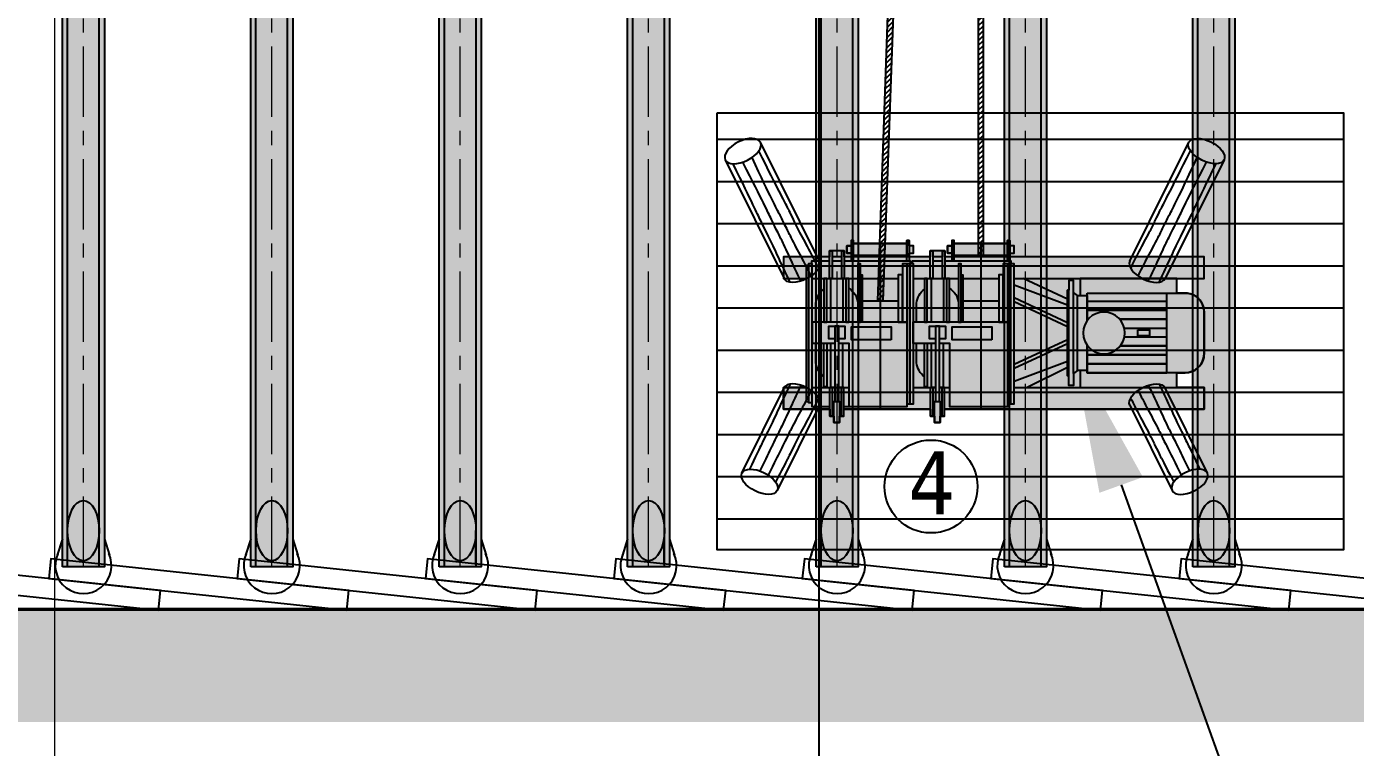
# Model space of a CAD drawing. Header units: inches. Extents: x 523 to 1492, y 69 to 539.
# Drawn here: x 600.4 to 609.86, y 257.3 to 262.43 of the extents above; entities that cross this region are included whole.
import ezdxf
from ezdxf import colors
from ezdxf.entities.mleader import LeaderData, LeaderLine
from ezdxf.math import Vec2, Vec3

# ---------------------------------------------------------------- set-up
doc = ezdxf.new("R2010")
doc.units = ezdxf.units.IN
doc.header["$MEASUREMENT"] = 0
doc.linetypes.add('CENTERX2', pattern=[4, 2.5, -0.5, 0.5, -0.5])
doc.styles.get("Standard").update_dxf_attribs({"font": 'arial.ttf'})
doc.styles.add('стиль', font='tahoma.ttf')
doc.dimstyles.new('ISO-25', dxfattribs={"dimtxt": 2.5, "dimasz": 2.5, "dimexe": 1.25, "dimexo": 0, "dimtad": 1, "dimdec": 0, "dimtxsty": 'Standard', "dimcen": 2.5, "dimadec": 0, "dimazin": 0, "dimtfac": 1, "dimtdec": 0, "dimtmove": 0, "dimatfit": 3, "dimfxl": 0, "dimarcsym": 0})
pattern_1 = [(45, (592.924987, 255.923917), (-0.0176776695, 0.0176776695), [])]

# ---------------------------------------------------------------- blocks, each defined once
blk = doc.blocks.new('Рама 3.3м')
blk.add_hatch(color=7).paths.add_polyline_path([(-1622.029, -523.338), (-1622.029, -490.338), (-1620.534, -490.338), (-1620.534, -523.338)])
at = {"color": 252}
for p, q in [((-1621.845, -523.338), (-1621.845, -490.338)), ((-1620.72, -523.338), (-1620.72, -490.338))]:
    blk.add_line(p, q, dxfattribs=at)
at = {"color": 7, "linetype": 'CENTERX2', "lineweight": 0}
blk.add_line((-1621.281, -523.338), (-1621.281, -490.338), dxfattribs=at)
at = {"color": 22}
for p, q in [((-1622.029, -491.333), (-1622.216, -490.744)), ((-1620.534, -491.316), (-1620.356, -490.75)), ((-1621.846, -523.224), (-1621.843, -522.055)), ((-1620.724, -523.224), (-1620.721, -522.055)), ((-1622.029, -522.343), (-1622.216, -522.932)), ((-1620.534, -522.36), (-1620.356, -522.927))]:
    blk.add_line(p, q, dxfattribs=at)
at = {"color": 252}
blk.add_lwpolyline([(-1622.029, -523.338), (-1622.029, -490.338), (-1620.534, -490.338), (-1620.534, -523.338)], close=True, dxfattribs=at)
at = {"color": 22}
for centre, start, end in [((-1621.285, -490.379), 334.6001, 204.624), ((-1621.285, -523.297), 155.376, 25.3999)]:
    blk.add_arc(centre, 1, start, end, dxfattribs=at)
at = {"color": 22, "extrusion": (0, 0, -1)}
blk.add_ellipse((-1621.282, -491.622), major_axis=(0, 1.073), ratio=0.522788, dxfattribs=at)
at = {"color": 22}
blk.add_ellipse((-1621.282, -522.055), major_axis=(0, -1.073), ratio=0.522788, dxfattribs=at)
blk = doc.blocks.new('*D228')
at = {"color": 0, "linetype": 'ByBlock', "lineweight": -2}
for p, q in [((596.0397, 265.4867), (596.0397, 253.9169)), ((606.0397, 265.4867), (606.0397, 253.9169)), ((597.5397, 255.1669), (604.5397, 255.1669))]:
    blk.add_line(p, q, dxfattribs=at)
at = {"color": 0, "linetype": 'ByBlock'}
for points in [[(597.5397, 255.4169), (597.5397, 254.9169), (596.0397, 255.1669)], [(604.5397, 255.4169), (604.5397, 254.9169), (606.0397, 255.1669)]]:
    blk.add_solid(points, dxfattribs=at)
at = {"layer": 'Defpoints', "color": 0, "linetype": 'ByBlock'}
for p in [(596.0397, 265.4867), (606.0397, 265.4867), (606.0397, 255.1669)]:
    blk.add_point(p, dxfattribs=at)
at = {"color": 0, "linetype": 'ByBlock', "lineweight": 15, "insert": (601.0397, 256.2482), "char_height": 1.3, "attachment_point": 5}
blk.add_mtext('4,0-6,0', dxfattribs=at)
blk = doc.blocks.new('10ЛС -1')
blk.add_hatch(color=253).paths.add_polyline_path([(516.4, 1622.5), (681.4, 1622.5), (681.4, 1647.8), (696.1, 1647.8), (696.1, 1670.1), (716.3, 1670.1), (716.3, 1647.8), (730.9, 1647.8), (730.9, 1622.5), (1039.4, 1622.5), (1039.4, 1647.8), (1054.1, 1647.8), (1054.1, 1670.1), (1074.3, 1670.1), (1074.3, 1647.8), (1088.9, 1647.8), (1088.9, 1622.5), (2013.3, 1622.5), (2013.3, 1545.4), (1915.2, 1545.4), (1915.2, 1493.2), (1945.6, 1493.2), (1957.6, 1492.2), (1970.8, 1488.3), (1980.5, 1483.4), (1987.8, 1478.2), (1996.4, 1469.9), (2002.3, 1461.8), (2007.2, 1452.4), (2010.9, 1441.1), (2012.5, 1426.3), (2012.5, 1276.7), (2011.5, 1264.9), (2007.2, 1250.5), (2001.8, 1240.4), (1995.7, 1232.4), (1987.6, 1224.6), (1981.8, 1220.4), (1973.6, 1215.9), (1963.6, 1212.3), (1953.4, 1210.2), (1945.6, 1209.8), (1915.2, 1209.8), (1915.2, 1157.6), (2013.3, 1157.6), (2013.3, 1080.5), (1322.1, 1080.5), (1322.1, 1067.9), (1336.9, 1067.9), (1336.9, 1041.6), (1322.1, 1041.6), (1322.1, 1022.5), (1313.3, 1022.5), (1313.3, 1033.9), (1123.9, 1033.9), (1123.9, 1022.5), (1115.1, 1022.5), (1115.1, 1041.6), (1100.3, 1041.6), (1100.3, 1067.9), (1115.1, 1067.9), (1115.1, 1080.5), (1090.8, 1080.5), (1090.8, 1059), (1038.3, 1059), (1038.3, 1080.5), (964.1, 1080.5), (964.1, 1067.9), (978.9, 1067.9), (978.9, 1041.6), (964.1, 1041.6), (964.1, 1022.5), (955.3, 1022.5), (955.3, 1033.9), (765.9, 1033.9), (765.9, 1022.5), (757, 1022.5), (757, 1041.6), (742.3, 1041.6), (742.3, 1067.9), (757, 1067.9), (757, 1080.5), (732.8, 1080.5), (732.8, 1059), (680.3, 1059), (680.3, 1080.5), (516.4, 1080.5), (516.4, 1157.6), (597.1, 1157.6), (597.1, 1545.4), (516.4, 1545.4)])
for p, q in [((696.1, 1647.8), (681.4, 1647.8)), ((730.9, 1647.8), (716.3, 1647.8)), ((860.6, 1033.9), (860.6, 1622.5)), ((1054.1, 1647.8), (1039.4, 1647.8)), ((1088.9, 1647.8), (1074.3, 1647.8)), ((1218.6, 1033.9), (1218.6, 1622.5)), ((967.7, 1603.9), (967.7, 1105.3)), ((1325.7, 1603.9), (1325.7, 1105.3)), ((1336.9, 1523), (1527.4, 1451.8)), ((1336.9, 1477.2), (1527.4, 1388.9)), ((1531.7, 1504), (1531.7, 1199.3)), ((1548.6, 1495.7), (1548.6, 1207.3)), ((1880.3, 1493.2), (1880.3, 1209.8)), ((631.6, 1457.7), (631.6, 1387.9)), ((989.6, 1457.7), (989.6, 1387.9)), ((1336.9, 1463.2), (1527.4, 1374.9)), ((1336.9, 1239.8), (1527.4, 1328.1)), ((631.6, 1313.6), (631.6, 1245.3)), ((989.6, 1313.6), (989.6, 1245.3)), ((1336.9, 1225.8), (1527.4, 1314.1)), ((797.4, 1237.4), (924.1, 1237.4)), ((1155.1, 1237.4), (1282.1, 1237.4)), ((1336.9, 1180), (1527.4, 1251.2)), ((757, 1080.5), (757, 1095.1)), ((964.1, 1080.5), (964.1, 1095.1)), ((1115.1, 1080.5), (1115.1, 1095.1)), ((1322.1, 1080.5), (1322.1, 1095.1)), ((723.7, 1059), (689.4, 1059)), ((1081.7, 1059), (1047.4, 1059))]:
    blk.add_line(p, q)
for points in [[(516.4, 1622.5), (681.4, 1622.5), (681.4, 1647.8), (696.1, 1647.8), (696.1, 1670.1), (716.3, 1670.1), (716.3, 1647.8), (730.9, 1647.8), (730.9, 1622.5), (1039.4, 1622.5), (1039.4, 1647.8), (1054.1, 1647.8), (1054.1, 1670.1), (1074.3, 1670.1), (1074.3, 1647.8), (1088.9, 1647.8), (1088.9, 1622.5), (2013.3, 1622.5), (2013.3, 1545.4), (1915.2, 1545.4), (1915.2, 1493.2), (1945.6, 1493.2), (1957.6, 1492.2), (1970.8, 1488.3), (1980.5, 1483.4), (1987.8, 1478.2), (1996.4, 1469.9), (2002.3, 1461.8), (2007.2, 1452.4), (2010.9, 1441.1), (2012.5, 1426.3), (2012.5, 1276.7), (2011.5, 1264.9), (2007.2, 1250.5), (2001.8, 1240.4), (1995.7, 1232.4), (1987.6, 1224.6), (1981.8, 1220.4), (1973.6, 1215.9), (1963.6, 1212.3), (1953.4, 1210.2), (1945.6, 1209.8), (1915.2, 1209.8), (1915.2, 1157.6), (2013.3, 1157.6), (2013.3, 1080.5), (1322.1, 1080.5), (1322.1, 1067.9), (1336.9, 1067.9), (1336.9, 1041.6), (1322.1, 1041.6), (1322.1, 1022.5), (1313.3, 1022.5), (1313.3, 1033.9), (1123.9, 1033.9), (1123.9, 1022.5), (1115.1, 1022.5), (1115.1, 1041.6), (1100.3, 1041.6), (1100.3, 1067.9), (1115.1, 1067.9), (1115.1, 1080.5), (1090.8, 1080.5), (1090.8, 1059), (1038.3, 1059), (1038.3, 1080.5), (964.1, 1080.5), (964.1, 1067.9), (978.9, 1067.9), (978.9, 1041.6), (964.1, 1041.6), (964.1, 1022.5), (955.3, 1022.5), (955.3, 1033.9), (765.9, 1033.9), (765.9, 1022.5), (757, 1022.5), (757, 1041.6), (742.3, 1041.6), (742.3, 1067.9), (757, 1067.9), (757, 1080.5), (732.8, 1080.5), (732.8, 1059), (680.3, 1059), (680.3, 1080.5), (516.4, 1080.5), (516.4, 1157.6), (597.1, 1157.6), (597.1, 1545.4), (516.4, 1545.4), (516.4, 1622.5)], [(681.4, 1622.5), (516.4, 1622.5), (516.4, 1545.4), (597.1, 1545.4)], [(617.9, 1600.1), (617.9, 1613.1), (681.4, 1613.1)], [(713.4, 1387.9), (749.1, 1387.9), (749.1, 1613.2), (956.6, 1613.2), (956.6, 1313.6), (618.3, 1313.6), (618.3, 1387.9)], [(696.1, 1622.5), (690.4, 1622.5)], [(696.1, 1622.5), (690.4, 1622.5)], [(690.4, 1613.1), (696.1, 1613.1)], [(721.9, 1622.5), (716.3, 1622.5)], [(721.9, 1622.5), (716.3, 1622.5)], [(716.3, 1613.1), (721.9, 1613.1)], [(1039.4, 1622.5), (730.9, 1622.5)], [(730.9, 1613.2), (749.1, 1613.2)], [(1071.4, 1387.9), (1107.1, 1387.9), (1107.1, 1613.2), (1314.6, 1613.2), (1314.6, 1313.6), (976.3, 1313.6), (976.3, 1387.9)], [(1054.1, 1622.5), (1048.4, 1622.5)], [(1080, 1622.5), (1074.3, 1622.5)], [(1336.9, 1545.4), (2013.3, 1545.4), (2013.3, 1622.5), (1088.9, 1622.5)], [(617.9, 1545.4), (749.1, 1545.4)], [(699.4, 1545.4), (685.1, 1545.4), (685.1, 1387.9), (699.4, 1387.9)], [(713.4, 1545.4), (749.1, 1545.4)], [(713.4, 1387.9), (726.4, 1387.9), (726.4, 1545.4), (713.4, 1545.4)], [(978.9, 1545.4), (1057.5, 1545.4)], [(1057.5, 1545.4), (1043.1, 1545.4), (1043.1, 1387.9), (1057.5, 1387.9)], [(1071.4, 1545.4), (1107.1, 1545.4)], [(1071.4, 1387.9), (1084.4, 1387.9), (1084.4, 1545.4), (1071.4, 1545.4)], [(1562.4, 1484.9), (1548.6, 1495.7), (1548.6, 1538.2), (1531.7, 1538.2), (1531.7, 1503.7), (1527.4, 1503.7), (1527.4, 1474), (1383, 1545.4)], [(1531.7, 1538.2), (1531.7, 1504), (1527.4, 1504), (1527.4, 1199.3)], [(1572.4, 1484.9), (1572.4, 1545.4), (1915.2, 1545.4), (1915.2, 1493.2)], [(1596.4, 1394.7), (1596.4, 1484.9), (1562.4, 1484.9), (1562.4, 1218.1), (1596.4, 1218.1), (1596.4, 1308.3)], [(1598.9, 1397.9), (1596.4, 1397.9), (1596.4, 1429.7), (1880.3, 1429.7), (1880.3, 1397.9), (1714.3, 1397.9)], [(618.3, 1313.6), (618.3, 1387.9), (699.4, 1387.9)], [(699.4, 1372.7), (677.8, 1372.7), (677.8, 1327.6), (735, 1327.6), (735, 1372.7), (713.4, 1372.7)], [(976.3, 1313.6), (976.3, 1387.9), (1057.5, 1387.9)], [(1057.5, 1372.7), (1035.8, 1372.7), (1035.8, 1327.6), (1093.1, 1327.6), (1093.1, 1372.7), (1071.4, 1372.7)], [(1596.4, 1394.7), (1596.4, 1397.9), (1598.9, 1397.9)], [(1714.3, 1397.9), (1880.3, 1397.9), (1880.3, 1366.2), (1729.2, 1366.2)], [(1728.6, 1334.4), (1880.3, 1334.4), (1880.3, 1302.6), (1712.2, 1302.6)], [(1600.9, 1302.6), (1596.4, 1302.6), (1596.4, 1308.3)], [(1596.4, 1308.3), (1596.4, 1209.8), (1596.4, 1209.8)], [(1712.2, 1302.6), (1880.3, 1302.6), (1880.3, 1270.8), (1596.4, 1270.8), (1596.4, 1302.6), (1600.9, 1302.6)], [(1562.4, 1218.1), (1548.6, 1207.3), (1548.6, 1164.8), (1531.7, 1164.8), (1531.7, 1199.3), (1527.4, 1199.3), (1527.4, 1231.6), (1369.4, 1157.6)], [(1915.2, 1209.8), (1915.2, 1157.6), (1572.4, 1157.6), (1572.4, 1218.1)], [(680.3, 1080.5), (516.4, 1080.5), (516.4, 1157.6), (597.1, 1157.6)], [(617.9, 1157.6), (781.5, 1157.6)], [(797.1, 1157.6), (924.1, 1157.6)], [(978.9, 1157.6), (1139.5, 1157.6)], [(1336.9, 1157.6), (2013.3, 1157.6), (2013.3, 1080.5), (1090.8, 1080.5)], [(1155.1, 1157.6), (1282.1, 1157.6)], [(617.9, 1106.7), (617.9, 1095.1), (680.3, 1095.1)], [(689.4, 1095.1), (723.7, 1095.1)], [(732.8, 1095.1), (967.6, 1095.1), (967.6, 1105.3)], [(765.9, 1095.1), (765.9, 1022.5), (757, 1022.5), (757, 1095.1)], [(955.3, 1095.1), (955.3, 1022.5), (964.1, 1022.5), (964.1, 1095.1)], [(975.9, 1105.3), (975.9, 1095.1), (1038.3, 1095.1)], [(1047.4, 1095.1), (1081.7, 1095.1)], [(1090.8, 1095.1), (1325.7, 1095.1), (1325.7, 1105.3)], [(1123.9, 1095.1), (1123.9, 1022.5), (1115.1, 1022.5), (1115.1, 1095.1)], [(1313.3, 1095.1), (1313.3, 1022.5), (1322.1, 1022.5), (1322.1, 1095.1)], [(723.7, 1080.5), (689.4, 1080.5)], [(723.7, 1080.5), (689.4, 1080.5)], [(1038.3, 1080.5), (732.8, 1080.5)], [(1081.7, 1080.5), (1047.4, 1080.5)]]:
    blk.add_lwpolyline(points)
for points in [[(716.3, 1670.1), (696.1, 1670.1), (696.1, 1595.5), (716.3, 1595.5)], [(1074.3, 1670.1), (1054.1, 1670.1), (1054.1, 1595.5), (1074.3, 1595.5)], [(681.4, 1545.4), (690.4, 1545.4), (690.4, 1647.8), (681.4, 1647.8)], [(730.9, 1545.4), (721.9, 1545.4), (721.9, 1647.8), (730.9, 1647.8)], [(1039.4, 1545.4), (1048.4, 1545.4), (1048.4, 1647.8), (1039.4, 1647.8)], [(1088.9, 1545.4), (1080, 1545.4), (1080, 1647.8), (1088.9, 1647.8)], [(606.9, 1111.4), (597.1, 1111.4), (597.1, 1595.9), (606.9, 1595.9)], [(617.9, 1600.1), (606.9, 1600.1), (606.9, 1104.3), (617.9, 1104.3)], [(713.4, 1327.6), (699.4, 1327.6), (699.4, 1595.5), (713.4, 1595.5)], [(956.6, 1603.9), (978.9, 1603.9), (978.9, 1105.3), (956.6, 1105.3)], [(1071.4, 1327.6), (1057.5, 1327.6), (1057.5, 1595.5), (1071.4, 1595.5)], [(1314.6, 1603.9), (1336.9, 1603.9), (1336.9, 1105.3), (1314.6, 1105.3)], [(670.3, 1542.7), (659.9, 1542.7), (659.9, 1387.9), (670.3, 1387.9)], [(1028.3, 1542.7), (1017.9, 1542.7), (1017.9, 1387.9), (1028.3, 1387.9)], [(1596.4, 1493.2), (1880.3, 1493.2), (1880.3, 1461.5), (1596.4, 1461.5)], [(1596.4, 1461.5), (1880.3, 1461.5), (1880.3, 1429.7), (1596.4, 1429.7)], [(899.4, 1375.6), (758.1, 1375.6), (758.1, 1329.3), (899.4, 1329.3)], [(1257.4, 1375.6), (1116.1, 1375.6), (1116.1, 1329.3), (1257.4, 1329.3)], [(1777.4, 1340.7), (1818.3, 1340.7), (1818.3, 1362.3), (1777.4, 1362.3)], [(670.3, 1157.6), (659.9, 1157.6), (659.9, 1313.6), (670.3, 1313.6)], [(728.2, 1313.6), (684.8, 1313.6), (684.8, 1157.6), (728.2, 1157.6)], [(749.3, 1157.6), (738.9, 1157.6), (738.9, 1313.6), (749.3, 1313.6)], [(781.5, 1313.6), (791.1, 1313.6), (791.1, 1105.5), (781.5, 1105.5)], [(791.1, 1144.9), (797.1, 1144.9), (797.1, 1313.6), (791.1, 1313.6)], [(939.7, 1144.9), (924.1, 1144.9), (924.1, 1313.6), (939.7, 1313.6)], [(956.6, 1105.3), (939.7, 1105.3), (939.7, 1313.6), (956.6, 1313.6)], [(1028.3, 1157.6), (1017.9, 1157.6), (1017.9, 1313.6), (1028.3, 1313.6)], [(1086.3, 1313.6), (1042.9, 1313.6), (1042.9, 1157.6), (1086.3, 1157.6)], [(1107.3, 1157.6), (1096.9, 1157.6), (1096.9, 1313.6), (1107.3, 1313.6)], [(1139.5, 1313.6), (1149.1, 1313.6), (1149.1, 1105.5), (1139.5, 1105.5)], [(1149.1, 1144.9), (1155.1, 1144.9), (1155.1, 1313.6), (1149.1, 1313.6)], [(1297.7, 1144.9), (1282.1, 1144.9), (1282.1, 1313.6), (1297.7, 1313.6)], [(1314.6, 1105.3), (1297.7, 1105.3), (1297.7, 1313.6), (1314.6, 1313.6)], [(1596.4, 1270.8), (1880.3, 1270.8), (1880.3, 1239.1), (1596.4, 1239.1)], [(689.4, 1157.6), (680.3, 1157.6), (680.3, 1059), (689.4, 1059)], [(732.8, 1157.6), (723.7, 1157.6), (723.7, 1059), (732.8, 1059)], [(1047.4, 1157.6), (1038.3, 1157.6), (1038.3, 1059), (1047.4, 1059)], [(1090.8, 1157.6), (1081.7, 1157.6), (1081.7, 1059), (1090.8, 1059)], [(757, 1067.9), (742.3, 1067.9), (742.3, 1041.6), (757, 1041.6)], [(955.3, 1075.6), (765.9, 1075.6), (765.9, 1033.9), (955.3, 1033.9)], [(964.1, 1067.9), (978.9, 1067.9), (978.9, 1041.6), (964.1, 1041.6)], [(1115.1, 1067.9), (1100.3, 1067.9), (1100.3, 1041.6), (1115.1, 1041.6)], [(1313.3, 1075.6), (1123.9, 1075.6), (1123.9, 1033.9), (1313.3, 1033.9)], [(1322.1, 1067.9), (1336.9, 1067.9), (1336.9, 1041.6), (1322.1, 1041.6)]]:
    blk.add_lwpolyline(points, close=True)
blk.add_lwpolyline([(1596.4, 1209.8), (1945.6, 1209.8, 0.414214), (2012.5, 1276.7), (2012.5, 1426.3, 0.414214), (1945.6, 1493.2), (1596.4, 1493.2), (1596.4, 1394.7)], format="xyb")
blk.add_circle((1656.6, 1351.5), 74.1)
for centre, start, end in [((705.7, 1448.8), 127.8498, 173.1411), ((1063.7, 1448.8), 127.8498, 173.1411), ((705.7, 1254.2), 186.8589, 232.1502), ((707.4, 1254.2), 304.1361, 353.1411), ((1063.7, 1254.2), 186.8589, 232.1502), ((1065.4, 1254.2), 304.1361, 353.1411)]:
    blk.add_arc(centre, 74.6, start, end)

msp = doc.modelspace()

# ---------------------------------------------------------------- hatches: boundary and pattern name
h = msp.add_hatch()
h.set_pattern_fill('ANSI31', color=22, scale=0.2, style=0)
h.set_pattern_definition(pattern_1)
h.paths.add_polyline_path([(606.4595, 260.4741), (606.6178, 264.8741), (607.1759, 474.434), (607.2148, 474.434), (606.654, 264.8687), (606.4955, 260.4741)])
h = msp.add_hatch()
h.set_pattern_fill('ANSI31', color=22, scale=0.2, style=0)
h.set_pattern_definition(pattern_1)
h.paths.add_polyline_path([(607.2112, 302.6164), (607.1752, 302.6164), (607.1752, 260.7936), (607.2112, 260.7936)])
h = msp.add_hatch()
h.set_pattern_fill('ANSI31', color=22, scale=2.4, angle=135, style=0)
h.set_pattern_definition([(180, (592.925, 255.92392), (-4e-17, -0.3), [])])
h.paths.add_polyline_path([(605.3186, 261.8113), (609.7721, 261.8113), (609.7721, 258.7031), (605.3186, 258.7031)])

# ---------------------------------------------------------------- linework, layer by layer
at = {"color": 252, "linetype": 'ByBlock', "lineweight": 15}
msp.add_line((600.6064, 69.3997), (600.6064, 538.9612), dxfattribs=at)
at = {"color": 22}
for points in [[(606.4595, 260.4741), (606.6178, 264.8741), (607.1759, 474.434), (607.2148, 474.434), (606.654, 264.8687), (606.4955, 260.4741), (606.4595, 260.4741)], [(607.2112, 302.6164), (607.1752, 302.6164), (607.1752, 260.7936), (607.2112, 260.7936), (607.2112, 302.6164)], [(606.045, 260.7571), (605.626, 261.6021)], [(608.2535, 260.7571), (608.6725, 261.6021)], [(605.3752, 261.4777), (605.7942, 260.6327)], [(608.9233, 261.4777), (608.5043, 260.6327)], [(605.4935, 259.2491), (605.7942, 259.8553)], [(608.8049, 259.2491), (608.5043, 259.8553)], [(606.045, 259.731), (605.7444, 259.1247)], [(608.2535, 259.731), (608.5541, 259.1247)]]:
    msp.add_lwpolyline(points, dxfattribs=at)
at = {"color": 253, "linetype": 'ByBlock', "lineweight": 15, "const_width": 0.8}
msp.add_lwpolyline([(603.6426, 265.8867), (595.6397, 265.8867), (595.6395, 257.8789), (649.9457, 257.8789)], dxfattribs=at)
at = {"const_width": 0.025}
msp.add_lwpolyline([(618.1322, 258.2789), (596.0395, 258.2789), (596.0395, 265.4867), (618.1322, 265.4867)], dxfattribs=at)
at = {"color": 7, "linetype": 'ByBlock', "lineweight": 15}
msp.add_lwpolyline([(606.0397, 265.4867), (596.0397, 265.4867), (596.0395, 258.2789), (649.9457, 258.2789)], dxfattribs=at)
for points in [[(605.3186, 261.8113), (609.7721, 261.8113), (609.7721, 258.7031), (605.3186, 258.7031)], [(601.3578, 258.4144), (599.2369, 258.6389), (599.2221, 258.4996), (601.3428, 258.2737)], [(602.698, 258.4144), (600.5771, 258.6389), (600.5623, 258.4996), (602.683, 258.2737)], [(604.0382, 258.4144), (601.9173, 258.6389), (601.9025, 258.4996), (604.0232, 258.2737)], [(605.3782, 258.4144), (603.2573, 258.6389), (603.2425, 258.4996), (605.3632, 258.2737)], [(606.7186, 258.4144), (604.5977, 258.6389), (604.5829, 258.4996), (606.7036, 258.2737)], [(608.0588, 258.4144), (605.9379, 258.6389), (605.9231, 258.4996), (608.0438, 258.2737)], [(609.399, 258.4144), (607.2781, 258.6389), (607.2633, 258.4996), (609.384, 258.2737)], [(610.739, 258.4144), (608.6181, 258.6389), (608.6033, 258.4996), (610.724, 258.2737)]]:
    msp.add_lwpolyline(points, close=True)
msp.add_circle((606.8387, 259.1533), 0.3307)
at = {"color": 22, "extrusion": (0, 0, -1)}
for centre, major_axis in [((605.5006, 261.5399), (-0.1254, -0.0622)), ((608.6795, 259.1869), (0.1254, 0.0622))]:
    msp.add_ellipse(centre, major_axis=major_axis, ratio=0.516577, dxfattribs=at)
at = {"color": 22}
for centre, major_axis in [((608.7979, 261.5399), (0.1254, -0.0622)), ((605.619, 259.1869), (-0.1254, 0.0622))]:
    msp.add_ellipse(centre, major_axis=major_axis, ratio=0.516577, dxfattribs=at)
at = {"color": 22, "extrusion": (0, 0, -1)}
for centre, major_axis in [((605.9196, 260.6949), (-0.1254, -0.0622)), ((608.3789, 259.7932), (0.1254, 0.0622))]:
    msp.add_ellipse(centre, major_axis=major_axis, ratio=0.516577, start_param=3.141593, end_param=6.283185, dxfattribs=at)
at = {"color": 22}
for centre, major_axis in [((608.3789, 260.6949), (0.1254, -0.0622)), ((605.9196, 259.7932), (-0.1254, 0.0622))]:
    msp.add_ellipse(centre, major_axis=major_axis, ratio=0.516577, start_param=3.141593, end_param=6.283185, dxfattribs=at)
for points, knots in [([(605.8123, 260.9884), (605.7753, 261.0633), (605.7404, 261.1327), (605.7029, 261.2008), (605.5662, 261.4948)], [2.260878, 2.260878, 2.260878, 2.260878, 2.429071, 3.426704, 3.426704, 3.426704, 3.426704]), ([(605.8686, 261.0374), (605.8293, 261.1171), (605.7948, 261.1858), (605.7579, 261.2532), (605.6142, 261.5412)], [2.2452, 2.2452, 2.2452, 2.2452, 2.429071, 3.397419, 3.397419, 3.397419, 3.397419]), ([(608.4298, 261.0374), (608.4692, 261.1171), (608.5037, 261.1858), (608.5406, 261.2532), (608.6842, 261.5412)], [2.2452, 2.2452, 2.2452, 2.2452, 2.429071, 3.397419, 3.397419, 3.397419, 3.397419]), ([(608.4861, 260.9884), (608.5231, 261.0633), (608.5581, 261.1327), (608.5956, 261.2008), (608.7323, 261.4948)], [2.260878, 2.260878, 2.260878, 2.260878, 2.429071, 3.426704, 3.426704, 3.426704, 3.426704]), ([(605.6778, 260.9428), (605.6382, 261.0224), (605.6044, 261.0913), (605.5731, 261.1615), (605.4307, 261.4502)], [2.2452, 2.2452, 2.2452, 2.2452, 2.429071, 3.397419, 3.397419, 3.397419, 3.397419]), ([(605.7509, 260.9579), (605.7137, 261.0327), (605.6796, 261.1025), (605.6481, 261.1736), (605.4991, 261.4612)], [2.260878, 2.260878, 2.260878, 2.260878, 2.429071, 3.426704, 3.426704, 3.426704, 3.426704]), ([(608.5476, 260.9579), (608.5848, 261.0327), (608.6189, 261.1025), (608.6504, 261.1736), (608.7994, 261.4612)], [2.260878, 2.260878, 2.260878, 2.260878, 2.429071, 3.426704, 3.426704, 3.426704, 3.426704]), ([(608.6207, 260.9428), (608.6603, 261.0224), (608.6941, 261.0913), (608.7254, 261.1615), (608.8677, 261.4502)], [2.2452, 2.2452, 2.2452, 2.2452, 2.429071, 3.397419, 3.397419, 3.397419, 3.397419]), ([(606.0397, 260.7067), (606.0196, 260.7465), (605.9764, 260.832), (605.9165, 260.9407), (605.8812, 261.0119), (605.8686, 261.0374)], [0, 0, 0, 0, 0.670084, 1.435627, 1.861745, 1.861745, 1.861745, 1.861745]), ([(608.2588, 260.7067), (608.2789, 260.7465), (608.3221, 260.832), (608.382, 260.9407), (608.4173, 261.0119), (608.4298, 261.0374)], [0, 0, 0, 0, 0.670084, 1.435627, 1.861745, 1.861745, 1.861745, 1.861745]), ([(605.8375, 260.6064), (605.818, 260.6466), (605.7761, 260.7326), (605.7258, 260.8462), (605.6905, 260.9174), (605.6778, 260.9428)], [0, 0, 0, 0, 0.670084, 1.435627, 1.86206, 1.86206, 1.86206, 1.86206]), ([(605.914, 260.6149), (605.8944, 260.655), (605.8525, 260.7411), (605.8012, 260.8569), (605.7647, 260.9303), (605.7509, 260.9579)], [0, 0, 0, 0, 0.670084, 1.435627, 1.899466, 1.899466, 1.899466, 1.899466]), ([(605.9867, 260.6509), (605.9666, 260.6908), (605.9234, 260.7762), (605.8623, 260.8872), (605.826, 260.9607), (605.8123, 260.9884)], [0, 0, 0, 0, 0.670084, 1.435627, 1.899481, 1.899481, 1.899481, 1.899481]), ([(608.3118, 260.6509), (608.3319, 260.6908), (608.3751, 260.7762), (608.4362, 260.8872), (608.4725, 260.9607), (608.4861, 260.9884)], [0, 0, 0, 0, 0.670084, 1.435627, 1.899481, 1.899481, 1.899481, 1.899481]), ([(608.3845, 260.6149), (608.404, 260.655), (608.4459, 260.7411), (608.4972, 260.8569), (608.5338, 260.9303), (608.5476, 260.9579)], [0, 0, 0, 0, 0.670084, 1.435627, 1.899466, 1.899466, 1.899466, 1.899466]), ([(608.4609, 260.6064), (608.4805, 260.6466), (608.5224, 260.7326), (608.5727, 260.8462), (608.608, 260.9174), (608.6207, 260.9428)], [0, 0, 0, 0, 0.670084, 1.435627, 1.86206, 1.86206, 1.86206, 1.86206]), ([(605.8375, 259.8816), (605.818, 259.8415), (605.7761, 259.7554), (605.7258, 259.6419), (605.6905, 259.5707), (605.6778, 259.5452)], [0, 0, 0, 0, 0.670084, 1.435627, 1.86206, 1.86206, 1.86206, 1.86206]), ([(605.914, 259.8732), (605.8944, 259.833), (605.8525, 259.747), (605.8012, 259.6312), (605.7647, 259.5578), (605.7509, 259.5301)], [0, 0, 0, 0, 0.670084, 1.435627, 1.899466, 1.899466, 1.899466, 1.899466]), ([(608.3845, 259.8732), (608.404, 259.833), (608.4459, 259.747), (608.4972, 259.6312), (608.5338, 259.5578), (608.5476, 259.5301)], [0, 0, 0, 0, 0.670084, 1.435627, 1.899466, 1.899466, 1.899466, 1.899466]), ([(608.4609, 259.8816), (608.4805, 259.8415), (608.5224, 259.7554), (608.5727, 259.6419), (608.608, 259.5707), (608.6207, 259.5452)], [0, 0, 0, 0, 0.670084, 1.435627, 1.86206, 1.86206, 1.86206, 1.86206]), ([(605.9867, 259.8371), (605.9666, 259.7973), (605.9234, 259.7118), (605.8623, 259.6009), (605.826, 259.5274), (605.8123, 259.4996)], [0, 0, 0, 0, 0.670084, 1.435627, 1.899481, 1.899481, 1.899481, 1.899481]), ([(606.0397, 259.7814), (606.0196, 259.7415), (605.9764, 259.6561), (605.9165, 259.5473), (605.8812, 259.4762), (605.8686, 259.4507)], [0, 0, 0, 0, 0.670084, 1.435627, 1.861745, 1.861745, 1.861745, 1.861745]), ([(608.2588, 259.7814), (608.2789, 259.7415), (608.3221, 259.6561), (608.382, 259.5473), (608.4173, 259.4762), (608.4298, 259.4507)], [0, 0, 0, 0, 0.670084, 1.435627, 1.861745, 1.861745, 1.861745, 1.861745]), ([(608.3118, 259.8371), (608.3319, 259.7973), (608.3751, 259.7118), (608.4362, 259.6009), (608.4725, 259.5274), (608.4861, 259.4996)], [0, 0, 0, 0, 0.670084, 1.435627, 1.899481, 1.899481, 1.899481, 1.899481]), ([(605.6778, 259.5452), (605.6382, 259.4657), (605.6149, 259.4183), (605.5929, 259.3703), (605.5475, 259.2765)], [2.2452, 2.2452, 2.2452, 2.2452, 2.4290712, 3.0371316, 3.0371316, 3.0371316, 3.0371316]), ([(605.7509, 259.5301), (605.7137, 259.4554), (605.6904, 259.4077), (605.6683, 259.3594), (605.6207, 259.2645)], [2.2608776, 2.2608776, 2.2608776, 2.2608776, 2.4290712, 3.0573957, 3.0573957, 3.0573957, 3.0573957]), ([(605.8123, 259.4996), (605.7753, 259.4248), (605.7515, 259.3773), (605.7264, 259.3305), (605.6802, 259.2349)], [2.2608776, 2.2608776, 2.2608776, 2.2608776, 2.4290712, 3.0573747, 3.0573747, 3.0573747, 3.0573747]), ([(608.4861, 259.4996), (608.5231, 259.4248), (608.547, 259.3773), (608.5721, 259.3305), (608.6183, 259.2349)], [2.2608776, 2.2608776, 2.2608776, 2.2608776, 2.4290712, 3.0573747, 3.0573747, 3.0573747, 3.0573747]), ([(608.5476, 259.5301), (608.5848, 259.4554), (608.6081, 259.4077), (608.6302, 259.3594), (608.6778, 259.2645)], [2.2608776, 2.2608776, 2.2608776, 2.2608776, 2.4290712, 3.0573957, 3.0573957, 3.0573957, 3.0573957]), ([(608.6207, 259.5452), (608.6603, 259.4657), (608.6835, 259.4183), (608.7056, 259.3703), (608.751, 259.2765)], [2.2452, 2.2452, 2.2452, 2.2452, 2.4290712, 3.0371316, 3.0371316, 3.0371316, 3.0371316]), ([(605.8686, 259.4507), (605.8293, 259.3709), (605.8056, 259.3237), (605.7807, 259.2771), (605.7335, 259.1842)], [2.2452, 2.2452, 2.2452, 2.2452, 2.4290712, 3.0371317, 3.0371317, 3.0371317, 3.0371317]), ([(608.4298, 259.4507), (608.4692, 259.3709), (608.4929, 259.3237), (608.5177, 259.2771), (608.565, 259.1842)], [2.2452, 2.2452, 2.2452, 2.2452, 2.4290712, 3.0371317, 3.0371317, 3.0371317, 3.0371317])]:
    msp.add_open_spline(points, degree=3, knots=knots, dxfattribs=at)

# ---------------------------------------------------------------- block references
at = {"xscale": 0.2000000000000455, "yscale": 0.2000000000000455, "zscale": 0.2000000000000455}
for p in [(925.0658, 363.2505), (926.406, 363.2505), (927.7462, 363.2505), (929.0864, 363.2505), (930.4266, 363.2505), (931.7668, 363.2505), (933.107, 363.2505)]:
    msp.add_blockref('Рама 3.3м', p, dxfattribs=at)
at = {"xscale": -0.00200000000000955, "yscale": 0.00200000000000955, "zscale": 0.002, "rotation": 180}
msp.add_blockref('10ЛС -1', (604.756, 262.949), dxfattribs=at)

# ---------------------------------------------------------------- texts
at = {"color": 7, "linetype": 'ByBlock', "lineweight": 15, "style": 'стиль'}
msp.add_text('4', height=0.4479, dxfattribs=at).set_placement((606.6767, 258.9552))

# ---------------------------------------------------------------- dimensions: what is measured, and where the dimension line sits
at = {"color": 7, "linetype": 'ByBlock', "lineweight": 15}
dim = msp.add_linear_dim(base=(606.0397, 255.1669), p1=(596.0397, 265.4867), p2=(606.0397, 265.4867), text='4,0-6,0', dimstyle='ISO-25', override={"dimtxt": 1.3, "dimasz": 1.5, "dimgap": 0.3, "dimlfac": 100, "dimrnd": 0.05, "dimtmove": 1, "dimfxl": 1.25}, dxfattribs=at)
dim.commit()
dim.dimension.update_dxf_attribs({"geometry": '*D228', "text_midpoint": (601.0397, 256.2482)})

# ---------------------------------------------------------------- leaders
ml = msp.add_multileader_mtext('Standard', dxfattribs=at)
ml.set_content('скреперная лебедка \\P{\\fTimes New Roman|b0|i0|c204|p18;\\C256;10ЛС-2СМА}', color=7)
ml.set_leader_properties()
ml.build(insert=Vec2(0, 0))
ml.multileader.update_dxf_attribs({"dogleg_length": 1, "arrow_head_size": 1})
ctx = ml.context
ctx.base_point, ctx.char_height, ctx.arrow_head_size, ctx.landing_gap_size, ctx.plane_origin = Vec3(611.6285, 252.3822), 1.3, 1, 0.5, Vec3(606.2569, 249.3532)
notes = []
notes.append((ctx, [(0, (1, 1, 0), (610.6285, 252.3822), (1, 0), 1, [(0, [(607.8532, 260.1053)], 0, [])])]))
ctx.mtext.insert, ctx.mtext.flow_direction = Vec3(612.1285, 253.0468), 5
for ctx, leaders in notes:
    for number, flags, end, landing, length, lines in leaders:
        leader = LeaderData()
        leader.index, (leader.has_last_leader_line, leader.has_dogleg_vector, leader.attachment_direction) = number, flags
        leader.last_leader_point, leader.dogleg_vector, leader.dogleg_length = Vec3(end), Vec3(landing), length
        for number, points, colour, breaks in lines:
            line = LeaderLine()
            line.index, line.vertices, line.color, line.breaks = number, Vec3.list(points), colors.encode_raw_color(colour), breaks
            leader.lines.append(line)
        ctx.leaders.append(leader)

doc.saveas('drawing.dxf')
